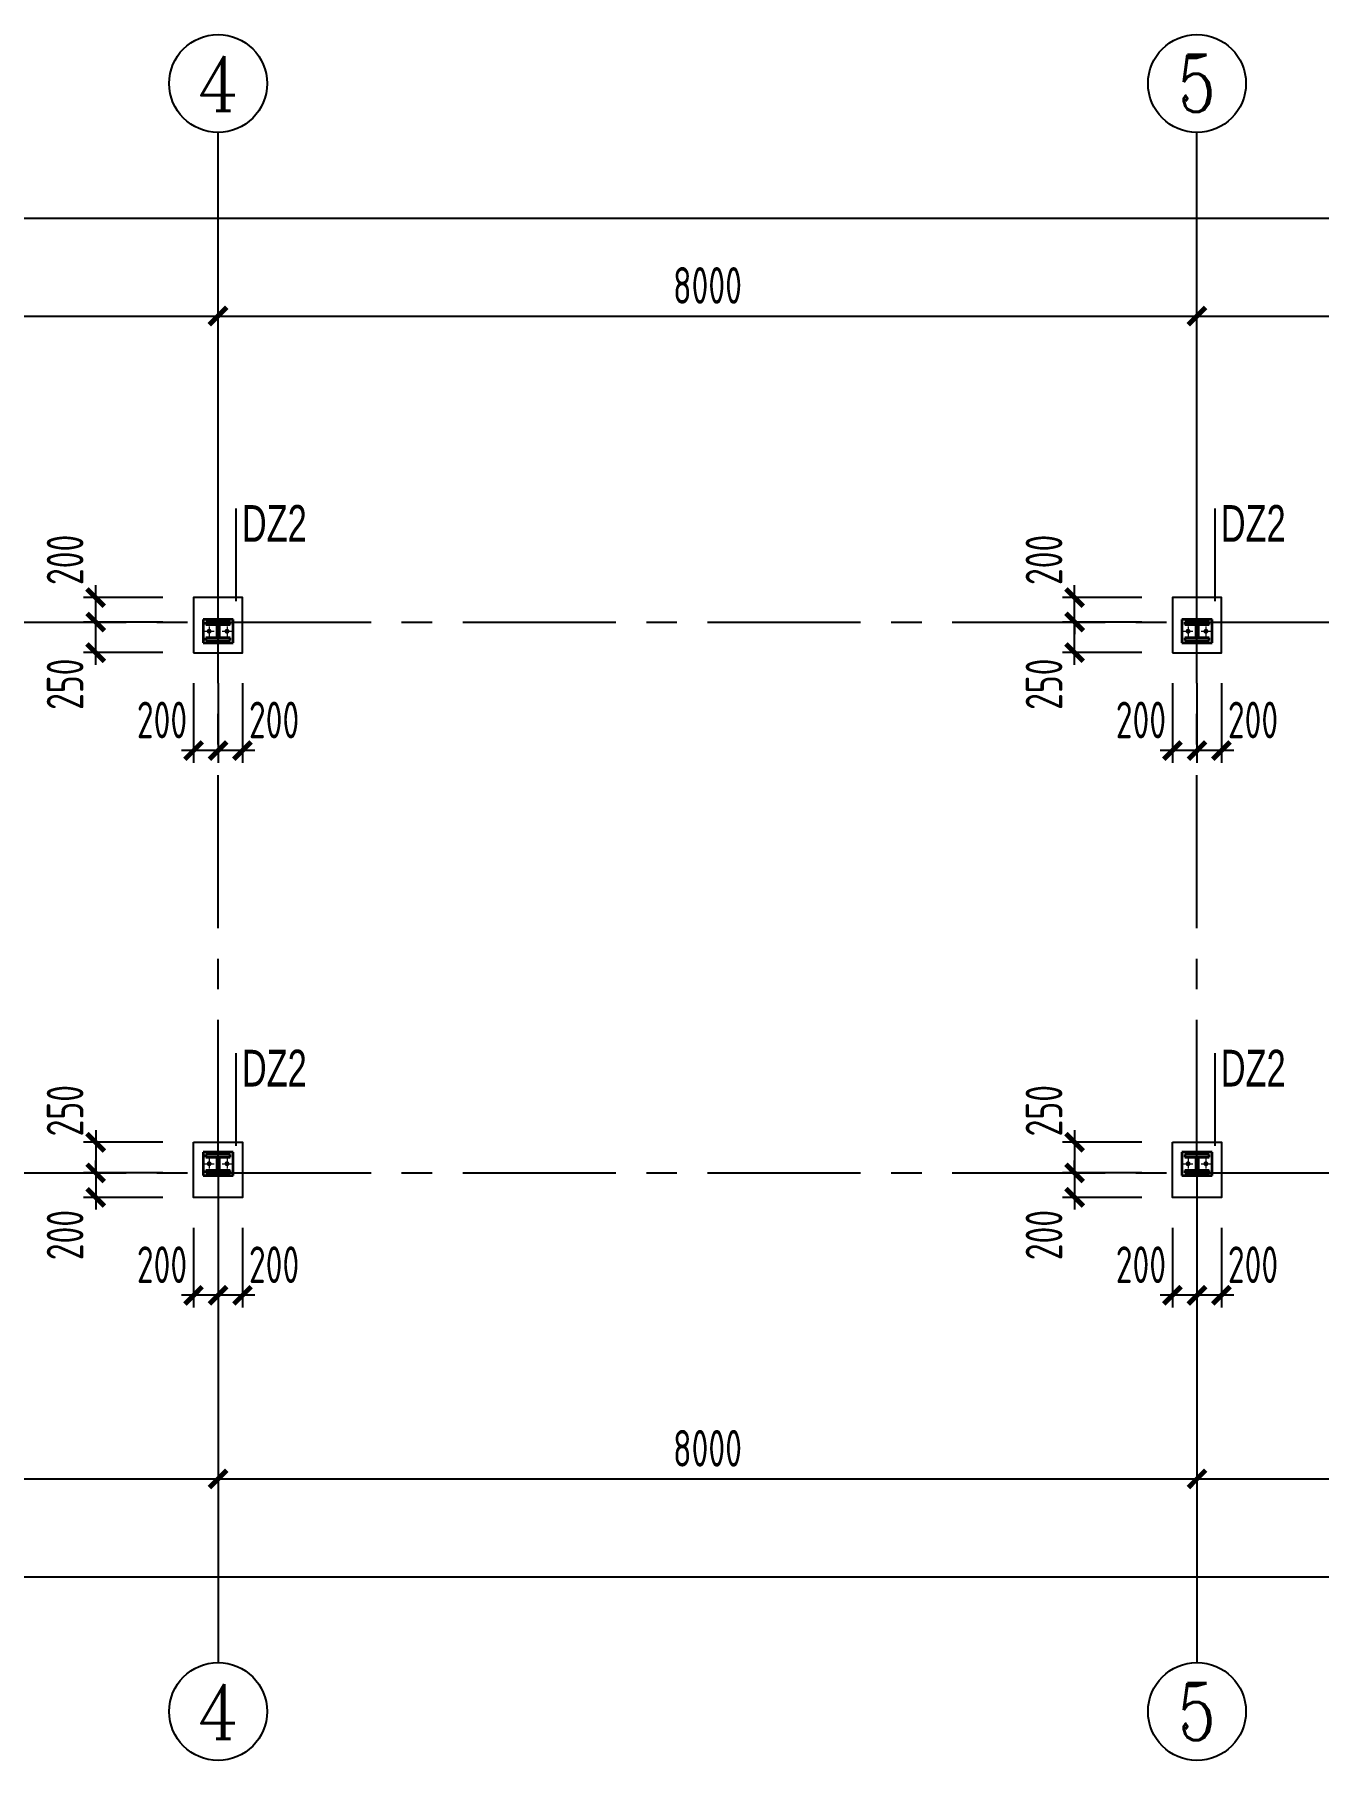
# Model space of a CAD drawing. Extents: x -544850 to 241437, y -10347 to 32059.
# Drawn here: x -297441 to -286948, y 7036 to 21136 of the extents above; entities that cross this region are included whole.
import ezdxf
from ezdxf.enums import TextEntityAlignment as Align

# ---------------------------------------------------------------- set-up
doc = ezdxf.new("R2010")
doc.units = 0
doc.header["$LTSCALE"] = 1000
doc.linetypes.add('CENTER', pattern=[2, 1.25, -0.25, 0.25, -0.25])
doc.layers.get('0').update_dxf_attribs({"linetype": 'CONTINUOUS'})
doc.layers.get('Defpoints').update_dxf_attribs({"linetype": 'CONTINUOUS'})
doc.layers.add('10', color=7, linetype='CONTINUOUS', lineweight=35)
doc.layers.add('20', color=2, linetype='CONTINUOUS', lineweight=35)
for name, color, linetype in [('AXIS', 253, 'CENTER'), ('AXIS_DIM', 3, 'CONTINUOUS'), ('COLU', 7, 'CONTINUOUS'), ('COLU_DIM', 3, 'CONTINUOUS'), ('PUB_TEXT', 7, 'CONTINUOUS')]:
    doc.layers.add(name, color=color, linetype=linetype)
doc.styles.add('_TCH_AXIS', font='COMPLEX', dxfattribs={"bigfont": 'GBCBIG'})
doc.styles.add('TSSD_Dimension', font='tssdeng.shx', dxfattribs={"width": 0.7, "bigfont": 'hztxt.shx'})
doc.styles.add('天和', font='天和字符.shx', dxfattribs={"width": 0.7, "bigfont": '天和汉字.shx'})
doc.dimstyles.new('TSSD_100_100', dxfattribs={"dimtxt": 300, "dimasz": 100, "dimexe": 100, "dimexo": 250, "dimgap": 100, "dimtad": 1, "dimdec": 0, "dimzin": 0, "dimdsep": 46, "dimtxsty": 'TSSD_Dimension', "dimblk": 'ARCHTICK', "dimblk1": 'ARCHTICK', "dimblk2": 'ARCHTICK', "dimcen": 0, "dimdle": 100, "dimclrt": 7, "dimadec": 0, "dimazin": 0, "dimtfac": 1, "dimtdec": 0, "dimtix": 1, "dimtmove": 2, "dimatfit": 3, "dimldrblk": 'ARCHTICK', "dimfxl": 0, "dimtolj": 1, "dimtzin": 0, "dimarcsym": 0})

# ---------------------------------------------------------------- blocks, each defined once
blk = doc.blocks.new('_ArchTick')
at = {"color": 0, "linetype": 'ByBlock', "const_width": 0.4}
blk.add_lwpolyline([(-0.71, -0.71), (0.71, 0.71)], dxfattribs=at)
blk = doc.blocks.new('*D268')
at = {"layer": 'AXIS_DIM', "color": 0, "lineweight": -2, "transparency": 16777216}
for p, q in [((-320041, 19636), (-279841, 19636)), ((-319941, 16586), (-319941, 19736)), ((-279941, 16586), (-279941, 19736))]:
    blk.add_line(p, q, dxfattribs=at)
at = {"layer": 'Defpoints', "color": 0, "transparency": 16777216}
for p in [(-279941, 19636), (-319941, 16336), (-279941, 16336)]:
    blk.add_point(p, dxfattribs=at)
at = {"layer": 'AXIS_DIM', "color": 0, "lineweight": -2, "transparency": 16777216, "xscale": 100, "yscale": 100, "zscale": 100, "rotation": 180}
blk.add_blockref('_ArchTick', (-319941, 19636), dxfattribs=at)
at = {"layer": 'AXIS_DIM', "color": 0, "lineweight": -2, "transparency": 16777216, "xscale": 100, "yscale": 100, "zscale": 100}
blk.add_blockref('_ArchTick', (-279941, 19636), dxfattribs=at)
at = {"layer": 'AXIS_DIM', "color": 7, "transparency": 16777216, "insert": (-299941, 19886), "char_height": 300, "attachment_point": 5, "style": 'TSSD_Dimension'}
blk.add_mtext('\\A1;40000', dxfattribs=at)
blk = doc.blocks.new('*D271')
at = {"layer": 'AXIS_DIM', "color": 0, "lineweight": -2, "transparency": 16777216}
for p, q in [((-303941, 16586), (-303941, 18936)), ((-295941, 16586), (-295941, 18936)), ((-304041, 18836), (-295841, 18836))]:
    blk.add_line(p, q, dxfattribs=at)
at = {"layer": 'Defpoints', "color": 0, "transparency": 16777216}
for p in [(-295941, 18836), (-303941, 16336), (-295941, 16336)]:
    blk.add_point(p, dxfattribs=at)
at = {"layer": 'AXIS_DIM', "color": 0, "lineweight": -2, "transparency": 16777216, "xscale": 100, "yscale": 100, "zscale": 100, "rotation": 180}
blk.add_blockref('_ArchTick', (-303941, 18836), dxfattribs=at)
at = {"layer": 'AXIS_DIM', "color": 0, "lineweight": -2, "transparency": 16777216, "xscale": 100, "yscale": 100, "zscale": 100}
blk.add_blockref('_ArchTick', (-295941, 18836), dxfattribs=at)
at = {"layer": 'AXIS_DIM', "color": 7, "transparency": 16777216, "insert": (-299941, 19086), "char_height": 300, "attachment_point": 5, "style": 'TSSD_Dimension'}
blk.add_mtext('\\A1;8000', dxfattribs=at)
blk = doc.blocks.new('*D272')
at = {"layer": 'AXIS_DIM', "color": 0, "lineweight": -2, "transparency": 16777216}
for p, q in [((-295941, 16586), (-295941, 18936)), ((-287941, 16586), (-287941, 18936)), ((-296041, 18836), (-287841, 18836))]:
    blk.add_line(p, q, dxfattribs=at)
at = {"layer": 'Defpoints', "color": 0, "transparency": 16777216}
for p in [(-287941, 18836), (-295941, 16336), (-287941, 16336)]:
    blk.add_point(p, dxfattribs=at)
at = {"layer": 'AXIS_DIM', "color": 0, "lineweight": -2, "transparency": 16777216, "xscale": 100, "yscale": 100, "zscale": 100, "rotation": 180}
blk.add_blockref('_ArchTick', (-295941, 18836), dxfattribs=at)
at = {"layer": 'AXIS_DIM', "color": 0, "lineweight": -2, "transparency": 16777216, "xscale": 100, "yscale": 100, "zscale": 100}
blk.add_blockref('_ArchTick', (-287941, 18836), dxfattribs=at)
at = {"layer": 'AXIS_DIM', "color": 7, "transparency": 16777216, "insert": (-291941, 19086), "char_height": 300, "attachment_point": 5, "style": 'TSSD_Dimension'}
blk.add_mtext('\\A1;8000', dxfattribs=at)
blk = doc.blocks.new('*D273')
at = {"layer": 'AXIS_DIM', "color": 0, "lineweight": -2, "transparency": 16777216}
for p, q in [((-287941, 16586), (-287941, 18936)), ((-279941, 16586), (-279941, 18936)), ((-288041, 18836), (-279841, 18836))]:
    blk.add_line(p, q, dxfattribs=at)
at = {"layer": 'Defpoints', "color": 0, "transparency": 16777216}
for p in [(-279941, 18836), (-287941, 16336), (-279941, 16336)]:
    blk.add_point(p, dxfattribs=at)
at = {"layer": 'AXIS_DIM', "color": 0, "lineweight": -2, "transparency": 16777216, "xscale": 100, "yscale": 100, "zscale": 100, "rotation": 180}
blk.add_blockref('_ArchTick', (-287941, 18836), dxfattribs=at)
at = {"layer": 'AXIS_DIM', "color": 0, "lineweight": -2, "transparency": 16777216, "xscale": 100, "yscale": 100, "zscale": 100}
blk.add_blockref('_ArchTick', (-279941, 18836), dxfattribs=at)
at = {"layer": 'AXIS_DIM', "color": 7, "transparency": 16777216, "insert": (-283941, 19086), "char_height": 300, "attachment_point": 5, "style": 'TSSD_Dimension'}
blk.add_mtext('\\A1;8000', dxfattribs=at)
blk = doc.blocks.new('*D276')
at = {"layer": 'AXIS_DIM', "color": 0, "lineweight": -2, "transparency": 16777216}
for p, q in [((-303941, 11586), (-303941, 9236)), ((-295941, 11586), (-295941, 9236)), ((-304041, 9336), (-295841, 9336))]:
    blk.add_line(p, q, dxfattribs=at)
at = {"layer": 'Defpoints', "color": 0, "transparency": 16777216}
for p in [(-303941, 11836), (-295941, 11836), (-295941, 9336)]:
    blk.add_point(p, dxfattribs=at)
at = {"layer": 'AXIS_DIM', "color": 0, "lineweight": -2, "transparency": 16777216, "xscale": 100, "yscale": 100, "zscale": 100, "rotation": 180}
blk.add_blockref('_ArchTick', (-303941, 9336), dxfattribs=at)
at = {"layer": 'AXIS_DIM', "color": 0, "lineweight": -2, "transparency": 16777216, "xscale": 100, "yscale": 100, "zscale": 100}
blk.add_blockref('_ArchTick', (-295941, 9336), dxfattribs=at)
at = {"layer": 'AXIS_DIM', "color": 7, "transparency": 16777216, "insert": (-299941, 9586), "char_height": 300, "attachment_point": 5, "style": 'TSSD_Dimension'}
blk.add_mtext('\\A1;8000', dxfattribs=at)
blk = doc.blocks.new('*D277')
at = {"layer": 'AXIS_DIM', "color": 0, "lineweight": -2, "transparency": 16777216}
for p, q in [((-295941, 11586), (-295941, 9236)), ((-287941, 11586), (-287941, 9236)), ((-296041, 9336), (-287841, 9336))]:
    blk.add_line(p, q, dxfattribs=at)
at = {"layer": 'Defpoints', "color": 0, "transparency": 16777216}
for p in [(-295941, 11836), (-287941, 11836), (-287941, 9336)]:
    blk.add_point(p, dxfattribs=at)
at = {"layer": 'AXIS_DIM', "color": 0, "lineweight": -2, "transparency": 16777216, "xscale": 100, "yscale": 100, "zscale": 100, "rotation": 180}
blk.add_blockref('_ArchTick', (-295941, 9336), dxfattribs=at)
at = {"layer": 'AXIS_DIM', "color": 0, "lineweight": -2, "transparency": 16777216, "xscale": 100, "yscale": 100, "zscale": 100}
blk.add_blockref('_ArchTick', (-287941, 9336), dxfattribs=at)
at = {"layer": 'AXIS_DIM', "color": 7, "transparency": 16777216, "insert": (-291941, 9586), "char_height": 300, "attachment_point": 5, "style": 'TSSD_Dimension'}
blk.add_mtext('\\A1;8000', dxfattribs=at)
blk = doc.blocks.new('*D278')
at = {"layer": 'AXIS_DIM', "color": 0, "lineweight": -2, "transparency": 16777216}
for p, q in [((-287941, 11586), (-287941, 9236)), ((-279941, 11586), (-279941, 9236)), ((-288041, 9336), (-279841, 9336))]:
    blk.add_line(p, q, dxfattribs=at)
at = {"layer": 'Defpoints', "color": 0, "transparency": 16777216}
for p in [(-287941, 11836), (-279941, 11836), (-279941, 9336)]:
    blk.add_point(p, dxfattribs=at)
at = {"layer": 'AXIS_DIM', "color": 0, "lineweight": -2, "transparency": 16777216, "xscale": 100, "yscale": 100, "zscale": 100, "rotation": 180}
blk.add_blockref('_ArchTick', (-287941, 9336), dxfattribs=at)
at = {"layer": 'AXIS_DIM', "color": 0, "lineweight": -2, "transparency": 16777216, "xscale": 100, "yscale": 100, "zscale": 100}
blk.add_blockref('_ArchTick', (-279941, 9336), dxfattribs=at)
at = {"layer": 'AXIS_DIM', "color": 7, "transparency": 16777216, "insert": (-283941, 9586), "char_height": 300, "attachment_point": 5, "style": 'TSSD_Dimension'}
blk.add_mtext('\\A1;8000', dxfattribs=at)
blk = doc.blocks.new('*D279')
at = {"layer": 'AXIS_DIM', "color": 0, "lineweight": -2, "transparency": 16777216}
for p, q in [((-319941, 11586), (-319941, 8436)), ((-279941, 11586), (-279941, 8436)), ((-320041, 8536), (-279841, 8536))]:
    blk.add_line(p, q, dxfattribs=at)
at = {"layer": 'Defpoints', "color": 0, "transparency": 16777216}
for p in [(-319941, 11836), (-279941, 11836), (-279941, 8536)]:
    blk.add_point(p, dxfattribs=at)
at = {"layer": 'AXIS_DIM', "color": 0, "lineweight": -2, "transparency": 16777216, "xscale": 100, "yscale": 100, "zscale": 100, "rotation": 180}
blk.add_blockref('_ArchTick', (-319941, 8536), dxfattribs=at)
at = {"layer": 'AXIS_DIM', "color": 0, "lineweight": -2, "transparency": 16777216, "xscale": 100, "yscale": 100, "zscale": 100}
blk.add_blockref('_ArchTick', (-279941, 8536), dxfattribs=at)
at = {"layer": 'AXIS_DIM', "color": 7, "transparency": 16777216, "insert": (-299941, 8786), "char_height": 300, "attachment_point": 5, "style": 'TSSD_Dimension'}
blk.add_mtext('\\A1;40000', dxfattribs=at)
blk = doc.blocks.new('*D242')
at = {"layer": 'COLU_DIM', "color": 0, "lineweight": -2, "transparency": 16777216}
for p, q in [((-295941, 15836), (-295941, 15186)), ((-295741, 15836), (-295741, 15186)), ((-295641, 15286), (-296041, 15286))]:
    blk.add_line(p, q, dxfattribs=at)
at = {"layer": 'Defpoints', "color": 0, "transparency": 16777216}
for p in [(-295941, 16086), (-295741, 16086), (-295941, 15286)]:
    blk.add_point(p, dxfattribs=at)
at = {"layer": 'COLU_DIM', "color": 0, "lineweight": -2, "transparency": 16777216, "xscale": 100, "yscale": 100, "zscale": 100, "rotation": 180}
blk.add_blockref('_ArchTick', (-295941, 15286), dxfattribs=at)
at = {"layer": 'COLU_DIM', "color": 0, "lineweight": -2, "transparency": 16777216, "xscale": 100, "yscale": 100, "zscale": 100}
blk.add_blockref('_ArchTick', (-295741, 15286), dxfattribs=at)
at = {"layer": 'COLU_DIM', "color": 7, "transparency": 16777216, "insert": (-295483, 15536), "char_height": 300, "attachment_point": 5, "style": 'TSSD_Dimension'}
blk.add_mtext('\\A1;200', dxfattribs=at)
blk = doc.blocks.new('*D243')
at = {"layer": 'COLU_DIM', "color": 0, "lineweight": -2, "transparency": 16777216}
for p, q in [((-296141, 15836), (-296141, 15186)), ((-295941, 15836), (-295941, 15186)), ((-295841, 15286), (-296241, 15286))]:
    blk.add_line(p, q, dxfattribs=at)
at = {"layer": 'Defpoints', "color": 0, "transparency": 16777216}
for p in [(-296141, 16086), (-295941, 16086), (-296141, 15286)]:
    blk.add_point(p, dxfattribs=at)
at = {"layer": 'COLU_DIM', "color": 0, "lineweight": -2, "transparency": 16777216, "xscale": 100, "yscale": 100, "zscale": 100, "rotation": 180}
blk.add_blockref('_ArchTick', (-296141, 15286), dxfattribs=at)
at = {"layer": 'COLU_DIM', "color": 0, "lineweight": -2, "transparency": 16777216, "xscale": 100, "yscale": 100, "zscale": 100}
blk.add_blockref('_ArchTick', (-295941, 15286), dxfattribs=at)
at = {"layer": 'COLU_DIM', "color": 7, "transparency": 16777216, "insert": (-296399, 15536), "char_height": 300, "attachment_point": 5, "style": 'TSSD_Dimension'}
blk.add_mtext('\\A1;200', dxfattribs=at)
blk = doc.blocks.new('*D244')
at = {"layer": 'COLU_DIM', "color": 0, "lineweight": -2, "transparency": 16777216}
for p, q in [((-296941, 15986), (-296941, 16436)), ((-296391, 16336), (-297041, 16336)), ((-296391, 16086), (-297041, 16086))]:
    blk.add_line(p, q, dxfattribs=at)
at = {"layer": 'Defpoints', "color": 0, "transparency": 16777216}
for p in [(-296941, 16336), (-296141, 16336), (-296141, 16086)]:
    blk.add_point(p, dxfattribs=at)
at = {"layer": 'COLU_DIM', "color": 0, "lineweight": -2, "transparency": 16777216, "xscale": 100, "yscale": 100, "zscale": 100}
for p, rotation in [((-296941, 16336), 90), ((-296941, 16086), 270)]:
    blk.add_blockref('_ArchTick', p, dxfattribs=dict(at, rotation=rotation))
at = {"layer": 'COLU_DIM', "color": 7, "transparency": 16777216, "insert": (-297191, 15828), "char_height": 300, "attachment_point": 5, "rotation": 90, "style": 'TSSD_Dimension'}
blk.add_mtext('\\A1;250', dxfattribs=at)
blk = doc.blocks.new('*D245')
at = {"layer": 'COLU_DIM', "color": 0, "lineweight": -2, "transparency": 16777216}
for p, q in [((-296391, 16536), (-297041, 16536)), ((-296941, 16236), (-296941, 16636)), ((-296391, 16336), (-297041, 16336))]:
    blk.add_line(p, q, dxfattribs=at)
at = {"layer": 'Defpoints', "color": 0, "transparency": 16777216}
for p in [(-296941, 16536), (-296141, 16536), (-296141, 16336)]:
    blk.add_point(p, dxfattribs=at)
at = {"layer": 'COLU_DIM', "color": 0, "lineweight": -2, "transparency": 16777216, "xscale": 100, "yscale": 100, "zscale": 100}
for p, rotation in [((-296941, 16536), 90), ((-296941, 16336), 270)]:
    blk.add_blockref('_ArchTick', p, dxfattribs=dict(at, rotation=rotation))
at = {"layer": 'COLU_DIM', "color": 7, "transparency": 16777216, "insert": (-297191, 16844), "char_height": 300, "attachment_point": 5, "rotation": 90, "style": 'TSSD_Dimension'}
blk.add_mtext('\\A1;200', dxfattribs=at)
blk = doc.blocks.new('*D246')
at = {"layer": 'COLU_DIM', "color": 0, "lineweight": -2, "transparency": 16777216}
for p, q in [((-295941, 11386), (-295941, 10736)), ((-295741, 11386), (-295741, 10736)), ((-295641, 10836), (-296041, 10836))]:
    blk.add_line(p, q, dxfattribs=at)
at = {"layer": 'Defpoints', "color": 0, "transparency": 16777216}
for p in [(-295941, 11636), (-295741, 11636), (-295941, 10836)]:
    blk.add_point(p, dxfattribs=at)
at = {"layer": 'COLU_DIM', "color": 0, "lineweight": -2, "transparency": 16777216, "xscale": 100, "yscale": 100, "zscale": 100, "rotation": 180}
blk.add_blockref('_ArchTick', (-295941, 10836), dxfattribs=at)
at = {"layer": 'COLU_DIM', "color": 0, "lineweight": -2, "transparency": 16777216, "xscale": 100, "yscale": 100, "zscale": 100}
blk.add_blockref('_ArchTick', (-295741, 10836), dxfattribs=at)
at = {"layer": 'COLU_DIM', "color": 7, "transparency": 16777216, "insert": (-295483, 11086), "char_height": 300, "attachment_point": 5, "style": 'TSSD_Dimension'}
blk.add_mtext('\\A1;200', dxfattribs=at)
blk = doc.blocks.new('*D247')
at = {"layer": 'COLU_DIM', "color": 0, "lineweight": -2, "transparency": 16777216}
for p, q in [((-296141, 11386), (-296141, 10736)), ((-295941, 11386), (-295941, 10736)), ((-295841, 10836), (-296241, 10836))]:
    blk.add_line(p, q, dxfattribs=at)
at = {"layer": 'Defpoints', "color": 0, "transparency": 16777216}
for p in [(-296141, 11636), (-295941, 11636), (-296141, 10836)]:
    blk.add_point(p, dxfattribs=at)
at = {"layer": 'COLU_DIM', "color": 0, "lineweight": -2, "transparency": 16777216, "xscale": 100, "yscale": 100, "zscale": 100, "rotation": 180}
blk.add_blockref('_ArchTick', (-296141, 10836), dxfattribs=at)
at = {"layer": 'COLU_DIM', "color": 0, "lineweight": -2, "transparency": 16777216, "xscale": 100, "yscale": 100, "zscale": 100}
blk.add_blockref('_ArchTick', (-295941, 10836), dxfattribs=at)
at = {"layer": 'COLU_DIM', "color": 7, "transparency": 16777216, "insert": (-296399, 11086), "char_height": 300, "attachment_point": 5, "style": 'TSSD_Dimension'}
blk.add_mtext('\\A1;200', dxfattribs=at)
blk = doc.blocks.new('*D248')
at = {"layer": 'COLU_DIM', "color": 0, "lineweight": -2, "transparency": 16777216}
for p, q in [((-296941, 12186), (-296941, 11736)), ((-296391, 12086), (-297041, 12086)), ((-296391, 11836), (-297041, 11836))]:
    blk.add_line(p, q, dxfattribs=at)
at = {"layer": 'Defpoints', "color": 0, "transparency": 16777216}
for p in [(-296141, 12086), (-296941, 11836), (-296141, 11836)]:
    blk.add_point(p, dxfattribs=at)
at = {"layer": 'COLU_DIM', "color": 0, "lineweight": -2, "transparency": 16777216, "xscale": 100, "yscale": 100, "zscale": 100}
for p, rotation in [((-296941, 12086), 90), ((-296941, 11836), 270)]:
    blk.add_blockref('_ArchTick', p, dxfattribs=dict(at, rotation=rotation))
at = {"layer": 'COLU_DIM', "color": 7, "transparency": 16777216, "insert": (-297191, 12344), "char_height": 300, "attachment_point": 5, "rotation": 90, "style": 'TSSD_Dimension'}
blk.add_mtext('\\A1;250', dxfattribs=at)
blk = doc.blocks.new('*D249')
at = {"layer": 'COLU_DIM', "color": 0, "lineweight": -2, "transparency": 16777216}
for p, q in [((-296941, 11836), (-296941, 11936)), ((-296391, 11836), (-297041, 11836)), ((-296941, 11836), (-296941, 11636)), ((-296391, 11636), (-297041, 11636)), ((-296941, 11636), (-296941, 11536))]:
    blk.add_line(p, q, dxfattribs=at)
at = {"layer": 'Defpoints', "color": 0, "transparency": 16777216}
for p in [(-296141, 11836), (-296941, 11636), (-296141, 11636)]:
    blk.add_point(p, dxfattribs=at)
at = {"layer": 'COLU_DIM', "color": 0, "lineweight": -2, "transparency": 16777216, "xscale": 100, "yscale": 100, "zscale": 100}
for p, rotation in [((-296941, 11836), 270), ((-296941, 11636), 90)]:
    blk.add_blockref('_ArchTick', p, dxfattribs=dict(at, rotation=rotation))
at = {"layer": 'COLU_DIM', "color": 7, "transparency": 16777216, "insert": (-297191, 11328), "char_height": 300, "attachment_point": 5, "rotation": 90, "style": 'TSSD_Dimension'}
blk.add_mtext('\\A1;200', dxfattribs=at)
blk = doc.blocks.new('*D250')
at = {"layer": 'COLU_DIM', "color": 0, "lineweight": -2, "transparency": 16777216}
for p, q in [((-287941, 15836), (-287941, 15186)), ((-287741, 15836), (-287741, 15186)), ((-287641, 15286), (-288041, 15286))]:
    blk.add_line(p, q, dxfattribs=at)
at = {"layer": 'Defpoints', "color": 0, "transparency": 16777216}
for p in [(-287941, 16086), (-287741, 16086), (-287941, 15286)]:
    blk.add_point(p, dxfattribs=at)
at = {"layer": 'COLU_DIM', "color": 0, "lineweight": -2, "transparency": 16777216, "xscale": 100, "yscale": 100, "zscale": 100, "rotation": 180}
blk.add_blockref('_ArchTick', (-287941, 15286), dxfattribs=at)
at = {"layer": 'COLU_DIM', "color": 0, "lineweight": -2, "transparency": 16777216, "xscale": 100, "yscale": 100, "zscale": 100}
blk.add_blockref('_ArchTick', (-287741, 15286), dxfattribs=at)
at = {"layer": 'COLU_DIM', "color": 7, "transparency": 16777216, "insert": (-287483, 15536), "char_height": 300, "attachment_point": 5, "style": 'TSSD_Dimension'}
blk.add_mtext('\\A1;200', dxfattribs=at)
blk = doc.blocks.new('*D251')
at = {"layer": 'COLU_DIM', "color": 0, "lineweight": -2, "transparency": 16777216}
for p, q in [((-288141, 15836), (-288141, 15186)), ((-287941, 15836), (-287941, 15186)), ((-287841, 15286), (-288241, 15286))]:
    blk.add_line(p, q, dxfattribs=at)
at = {"layer": 'Defpoints', "color": 0, "transparency": 16777216}
for p in [(-288141, 16086), (-287941, 16086), (-288141, 15286)]:
    blk.add_point(p, dxfattribs=at)
at = {"layer": 'COLU_DIM', "color": 0, "lineweight": -2, "transparency": 16777216, "xscale": 100, "yscale": 100, "zscale": 100, "rotation": 180}
blk.add_blockref('_ArchTick', (-288141, 15286), dxfattribs=at)
at = {"layer": 'COLU_DIM', "color": 0, "lineweight": -2, "transparency": 16777216, "xscale": 100, "yscale": 100, "zscale": 100}
blk.add_blockref('_ArchTick', (-287941, 15286), dxfattribs=at)
at = {"layer": 'COLU_DIM', "color": 7, "transparency": 16777216, "insert": (-288399, 15536), "char_height": 300, "attachment_point": 5, "style": 'TSSD_Dimension'}
blk.add_mtext('\\A1;200', dxfattribs=at)
blk = doc.blocks.new('*D252')
at = {"layer": 'COLU_DIM', "color": 0, "lineweight": -2, "transparency": 16777216}
for p, q in [((-288941, 15986), (-288941, 16436)), ((-288391, 16336), (-289041, 16336)), ((-288391, 16086), (-289041, 16086))]:
    blk.add_line(p, q, dxfattribs=at)
at = {"layer": 'Defpoints', "color": 0, "transparency": 16777216}
for p in [(-288941, 16336), (-288141, 16336), (-288141, 16086)]:
    blk.add_point(p, dxfattribs=at)
at = {"layer": 'COLU_DIM', "color": 0, "lineweight": -2, "transparency": 16777216, "xscale": 100, "yscale": 100, "zscale": 100}
for p, rotation in [((-288941, 16336), 90), ((-288941, 16086), 270)]:
    blk.add_blockref('_ArchTick', p, dxfattribs=dict(at, rotation=rotation))
at = {"layer": 'COLU_DIM', "color": 7, "transparency": 16777216, "insert": (-289191, 15828), "char_height": 300, "attachment_point": 5, "rotation": 90, "style": 'TSSD_Dimension'}
blk.add_mtext('\\A1;250', dxfattribs=at)
blk = doc.blocks.new('*D253')
at = {"layer": 'COLU_DIM', "color": 0, "lineweight": -2, "transparency": 16777216}
for p, q in [((-288391, 16536), (-289041, 16536)), ((-288941, 16536), (-288941, 16636)), ((-288941, 16336), (-288941, 16536)), ((-288391, 16336), (-289041, 16336)), ((-288941, 16336), (-288941, 16236))]:
    blk.add_line(p, q, dxfattribs=at)
at = {"layer": 'Defpoints', "color": 0, "transparency": 16777216}
for p in [(-288941, 16536), (-288141, 16536), (-288141, 16336)]:
    blk.add_point(p, dxfattribs=at)
at = {"layer": 'COLU_DIM', "color": 0, "lineweight": -2, "transparency": 16777216, "xscale": 100, "yscale": 100, "zscale": 100}
for p, rotation in [((-288941, 16536), 270), ((-288941, 16336), 90)]:
    blk.add_blockref('_ArchTick', p, dxfattribs=dict(at, rotation=rotation))
at = {"layer": 'COLU_DIM', "color": 7, "transparency": 16777216, "insert": (-289191, 16844), "char_height": 300, "attachment_point": 5, "rotation": 90, "style": 'TSSD_Dimension'}
blk.add_mtext('\\A1;200', dxfattribs=at)
blk = doc.blocks.new('*D254')
at = {"layer": 'COLU_DIM', "color": 0, "lineweight": -2, "transparency": 16777216}
for p, q in [((-287941, 11386), (-287941, 10736)), ((-287741, 11386), (-287741, 10736)), ((-287641, 10836), (-288041, 10836))]:
    blk.add_line(p, q, dxfattribs=at)
at = {"layer": 'Defpoints', "color": 0, "transparency": 16777216}
for p in [(-287941, 11636), (-287741, 11636), (-287941, 10836)]:
    blk.add_point(p, dxfattribs=at)
at = {"layer": 'COLU_DIM', "color": 0, "lineweight": -2, "transparency": 16777216, "xscale": 100, "yscale": 100, "zscale": 100, "rotation": 180}
blk.add_blockref('_ArchTick', (-287941, 10836), dxfattribs=at)
at = {"layer": 'COLU_DIM', "color": 0, "lineweight": -2, "transparency": 16777216, "xscale": 100, "yscale": 100, "zscale": 100}
blk.add_blockref('_ArchTick', (-287741, 10836), dxfattribs=at)
at = {"layer": 'COLU_DIM', "color": 7, "transparency": 16777216, "insert": (-287483, 11086), "char_height": 300, "attachment_point": 5, "style": 'TSSD_Dimension'}
blk.add_mtext('\\A1;200', dxfattribs=at)
blk = doc.blocks.new('*D255')
at = {"layer": 'COLU_DIM', "color": 0, "lineweight": -2, "transparency": 16777216}
for p, q in [((-288141, 11386), (-288141, 10736)), ((-287941, 11386), (-287941, 10736)), ((-287841, 10836), (-288241, 10836))]:
    blk.add_line(p, q, dxfattribs=at)
at = {"layer": 'Defpoints', "color": 0, "transparency": 16777216}
for p in [(-288141, 11636), (-287941, 11636), (-288141, 10836)]:
    blk.add_point(p, dxfattribs=at)
at = {"layer": 'COLU_DIM', "color": 0, "lineweight": -2, "transparency": 16777216, "xscale": 100, "yscale": 100, "zscale": 100, "rotation": 180}
blk.add_blockref('_ArchTick', (-288141, 10836), dxfattribs=at)
at = {"layer": 'COLU_DIM', "color": 0, "lineweight": -2, "transparency": 16777216, "xscale": 100, "yscale": 100, "zscale": 100}
blk.add_blockref('_ArchTick', (-287941, 10836), dxfattribs=at)
at = {"layer": 'COLU_DIM', "color": 7, "transparency": 16777216, "insert": (-288399, 11086), "char_height": 300, "attachment_point": 5, "style": 'TSSD_Dimension'}
blk.add_mtext('\\A1;200', dxfattribs=at)
blk = doc.blocks.new('*D256')
at = {"layer": 'COLU_DIM', "color": 0, "lineweight": -2, "transparency": 16777216}
for p, q in [((-288941, 12186), (-288941, 11736)), ((-288391, 12086), (-289041, 12086)), ((-288391, 11836), (-289041, 11836))]:
    blk.add_line(p, q, dxfattribs=at)
at = {"layer": 'Defpoints', "color": 0, "transparency": 16777216}
for p in [(-288141, 12086), (-288941, 11836), (-288141, 11836)]:
    blk.add_point(p, dxfattribs=at)
at = {"layer": 'COLU_DIM', "color": 0, "lineweight": -2, "transparency": 16777216, "xscale": 100, "yscale": 100, "zscale": 100}
for p, rotation in [((-288941, 12086), 90), ((-288941, 11836), 270)]:
    blk.add_blockref('_ArchTick', p, dxfattribs=dict(at, rotation=rotation))
at = {"layer": 'COLU_DIM', "color": 7, "transparency": 16777216, "insert": (-289191, 12344), "char_height": 300, "attachment_point": 5, "rotation": 90, "style": 'TSSD_Dimension'}
blk.add_mtext('\\A1;250', dxfattribs=at)
blk = doc.blocks.new('*D257')
at = {"layer": 'COLU_DIM', "color": 0, "lineweight": -2, "transparency": 16777216}
for p, q in [((-288941, 11836), (-288941, 11936)), ((-288391, 11836), (-289041, 11836)), ((-288941, 11836), (-288941, 11636)), ((-288391, 11636), (-289041, 11636)), ((-288941, 11636), (-288941, 11536))]:
    blk.add_line(p, q, dxfattribs=at)
at = {"layer": 'Defpoints', "color": 0, "transparency": 16777216}
for p in [(-288141, 11836), (-288941, 11636), (-288141, 11636)]:
    blk.add_point(p, dxfattribs=at)
at = {"layer": 'COLU_DIM', "color": 0, "lineweight": -2, "transparency": 16777216, "xscale": 100, "yscale": 100, "zscale": 100}
for p, rotation in [((-288941, 11836), 270), ((-288941, 11636), 90)]:
    blk.add_blockref('_ArchTick', p, dxfattribs=dict(at, rotation=rotation))
at = {"layer": 'COLU_DIM', "color": 7, "transparency": 16777216, "insert": (-289191, 11328), "char_height": 300, "attachment_point": 5, "rotation": 90, "style": 'TSSD_Dimension'}
blk.add_mtext('\\A1;200', dxfattribs=at)

msp = doc.modelspace()

# ---------------------------------------------------------------- linework, layer by layer
at = {"layer": '10', "lineweight": 18, "ltscale": 100}
for p, q in [((-296053.7, 16260.8), (-295973.7, 16260.8)), ((-296013.7, 16300.8), (-296013.7, 16220.8)), ((-295907.7, 16260.8), (-295827.7, 16260.8)), ((-295867.7, 16300.8), (-295867.7, 16220.8)), ((-288053.7, 16260.8), (-287973.7, 16260.8)), ((-288013.7, 16300.8), (-288013.7, 16220.8)), ((-287907.7, 16260.8), (-287827.7, 16260.8)), ((-287867.7, 16300.8), (-287867.7, 16220.8)), ((-296053.7, 11910.8), (-295973.7, 11910.8)), ((-296013.7, 11950.8), (-296013.7, 11870.8)), ((-295907.7, 11910.8), (-295827.7, 11910.8)), ((-295867.7, 11950.8), (-295867.7, 11870.8)), ((-288053.7, 11910.8), (-287973.7, 11910.8)), ((-288013.7, 11950.8), (-288013.7, 11870.8)), ((-287907.7, 11910.8), (-287827.7, 11910.8)), ((-287867.7, 11950.8), (-287867.7, 11870.8))]:
    msp.add_line(p, q, dxfattribs=at)
at = {"layer": '10', "color": 3, "ltscale": 100}
for p, q in [((-296040.7, 16335.8), (-296040.7, 16315.8)), ((-295840.7, 16335.8), (-296040.7, 16335.8)), ((-296040.7, 16315.8), (-295840.7, 16315.8)), ((-295950.7, 16315.8), (-295950.7, 16205.8)), ((-295930.7, 16315.8), (-295930.7, 16205.8)), ((-295840.7, 16315.8), (-295840.7, 16335.8)), ((-288040.7, 16335.8), (-288040.7, 16315.8)), ((-287840.7, 16335.8), (-288040.7, 16335.8)), ((-288040.7, 16315.8), (-287840.7, 16315.8)), ((-287950.7, 16315.8), (-287950.7, 16205.8)), ((-287930.7, 16315.8), (-287930.7, 16205.8)), ((-287840.7, 16315.8), (-287840.7, 16335.8)), ((-296040.7, 16205.8), (-296040.7, 16185.8)), ((-295840.7, 16205.8), (-296040.7, 16205.8)), ((-296040.7, 16185.8), (-295840.7, 16185.8)), ((-295840.7, 16185.8), (-295840.7, 16205.8)), ((-288040.7, 16205.8), (-288040.7, 16185.8)), ((-287840.7, 16205.8), (-288040.7, 16205.8)), ((-288040.7, 16185.8), (-287840.7, 16185.8)), ((-287840.7, 16185.8), (-287840.7, 16205.8)), ((-296040.7, 11985.8), (-296040.7, 11965.8)), ((-295840.7, 11985.8), (-296040.7, 11985.8)), ((-295840.7, 11965.8), (-295840.7, 11985.8)), ((-288040.7, 11985.8), (-288040.7, 11965.8)), ((-287840.7, 11985.8), (-288040.7, 11985.8)), ((-287840.7, 11965.8), (-287840.7, 11985.8)), ((-296040.7, 11965.8), (-295840.7, 11965.8)), ((-296040.7, 11855.8), (-296040.7, 11835.8)), ((-295840.7, 11855.8), (-296040.7, 11855.8)), ((-295950.7, 11965.8), (-295950.7, 11855.8)), ((-295930.7, 11965.8), (-295930.7, 11855.8)), ((-295840.7, 11835.8), (-295840.7, 11855.8)), ((-288040.7, 11965.8), (-287840.7, 11965.8)), ((-288040.7, 11855.8), (-288040.7, 11835.8)), ((-287840.7, 11855.8), (-288040.7, 11855.8)), ((-287950.7, 11965.8), (-287950.7, 11855.8)), ((-287930.7, 11965.8), (-287930.7, 11855.8)), ((-287840.7, 11835.8), (-287840.7, 11855.8)), ((-296040.7, 11835.8), (-295840.7, 11835.8)), ((-288040.7, 11835.8), (-287840.7, 11835.8))]:
    msp.add_line(p, q, dxfattribs=at)
at = {"layer": '10', "color": 1, "ltscale": 100}
for points in [[(-296013.7, 16250.8, 20, 20, 1), (-296013.7, 16270.8, 20, 20, 1)], [(-295867.7, 16250.8, 20, 20, 1), (-295867.7, 16270.8, 20, 20, 1)], [(-288013.7, 16250.8, 20, 20, 1), (-288013.7, 16270.8, 20, 20, 1)], [(-287867.7, 16250.8, 20, 20, 1), (-287867.7, 16270.8, 20, 20, 1)], [(-296013.7, 11900.8, 20, 20, 1), (-296013.7, 11920.8, 20, 20, 1)], [(-295867.7, 11900.8, 20, 20, 1), (-295867.7, 11920.8, 20, 20, 1)], [(-288013.7, 11900.8, 20, 20, 1), (-288013.7, 11920.8, 20, 20, 1)], [(-287867.7, 11900.8, 20, 20, 1), (-287867.7, 11920.8, 20, 20, 1)]]:
    msp.add_lwpolyline(points, format="xyseb", close=True, dxfattribs=at)
at = {"layer": '20', "ltscale": 100}
for p, q in [((-296063.7, 16355.8), (-296063.7, 16165.8)), ((-295817.7, 16355.8), (-296063.7, 16355.8)), ((-295817.7, 16165.8), (-295817.7, 16355.8)), ((-288063.7, 16355.8), (-288063.7, 16165.8)), ((-287817.7, 16355.8), (-288063.7, 16355.8)), ((-287817.7, 16165.8), (-287817.7, 16355.8)), ((-296063.7, 16165.8), (-295817.7, 16165.8)), ((-288063.7, 16165.8), (-287817.7, 16165.8)), ((-296063.7, 12005.8), (-296063.7, 11815.8)), ((-295817.7, 12005.8), (-296063.7, 12005.8)), ((-295817.7, 11815.8), (-295817.7, 12005.8)), ((-288063.7, 12005.8), (-288063.7, 11815.8)), ((-287817.7, 12005.8), (-288063.7, 12005.8)), ((-287817.7, 11815.8), (-287817.7, 12005.8)), ((-296063.7, 11815.8), (-295817.7, 11815.8)), ((-288063.7, 11815.8), (-287817.7, 11815.8))]:
    msp.add_line(p, q, dxfattribs=at)
at = {"layer": 'AXIS'}
for p, q in [((-319940.7, 16335.8), (-279940.7, 16335.8)), ((-295940.7, 11835.8), (-295940.7, 16335.8)), ((-287940.7, 11835.8), (-287940.7, 16335.8)), ((-319940.7, 11835.8), (-279940.7, 11835.8))]:
    msp.add_line(p, q, dxfattribs=at)
at = {"layer": 'AXIS_DIM'}
for p, q in [((-295940.7, 16335.8), (-295940.7, 20335.8)), ((-287940.7, 16335.8), (-287940.7, 20335.8)), ((-295940.7, 11835.8), (-295940.7, 7835.8)), ((-287940.7, 11835.8), (-287940.7, 7835.8))]:
    msp.add_line(p, q, dxfattribs=at)
for centre in [(-295940.7, 20735.8), (-287940.7, 20735.8), (-295940.7, 7435.8), (-287940.7, 7435.8)]:
    msp.add_circle(centre, 400, dxfattribs=at)
at = {"layer": 'COLU'}
for points in [[(-295793, 16506.6), (-295793, 17264.5)], [(-287793, 16506.6), (-287793, 17264.5)], [(-296140.7, 16085.8), (-295740.7, 16085.8), (-295740.7, 16535.8), (-296140.7, 16535.8), (-296140.7, 16085.8)], [(-288140.7, 16085.8), (-287740.7, 16085.8), (-287740.7, 16535.8), (-288140.7, 16535.8), (-288140.7, 16085.8)], [(-295793, 12056.6), (-295793, 12814.5)], [(-287793, 12056.6), (-287793, 12814.5)], [(-296140.7, 12085.8), (-295740.7, 12085.8), (-295740.7, 11635.8), (-296140.7, 11635.8), (-296140.7, 12085.8)], [(-288140.7, 12085.8), (-287740.7, 12085.8), (-287740.7, 11635.8), (-288140.7, 11635.8), (-288140.7, 12085.8)]]:
    msp.add_lwpolyline(points, dxfattribs=at)

# ---------------------------------------------------------------- texts
at = {"layer": 'AXIS_DIM', "style": '_TCH_AXIS'}
for s, height, p, p2 in [('4', 445.4, (-296110.4, 20513), (-295771, 20513)), ('5', 465.9, (-288096.1, 20502.8), (-287785.4, 20502.8)), ('4', 445.4, (-296110.4, 7213), (-295771, 7213)), ('5', 465.9, (-288096.1, 7202.8), (-287785.4, 7202.8))]:
    msp.add_text(s, height=height, dxfattribs=at).set_placement(p, p2, align=Align.FIT)
at = {"layer": 'PUB_TEXT', "style": '天和', "width": 0.7}
for p in [(-295746.5, 16991.7), (-287746.5, 16991.7), (-295746.5, 12541.7), (-287746.5, 12541.7)]:
    msp.add_text('DZ2', height=300, dxfattribs=at).set_placement(p)

# ---------------------------------------------------------------- dimensions: what is measured, and where the dimension line sits
at = {"layer": 'AXIS_DIM'}
for p1, p2, distance, picture, middle in [((-319940.7, 16335.8), (-279940.7, 16335.8), 3300, '*D268', (-299940.7, 19885.8)), ((-303940.7, 16335.8), (-295940.7, 16335.8), 2500, '*D271', (-299940.7, 19085.8)), ((-295940.7, 16335.8), (-287940.7, 16335.8), 2500, '*D272', (-291940.7, 19085.8)), ((-287940.7, 16335.8), (-279940.7, 16335.8), 2500, '*D273', (-283940.7, 19085.8)), ((-319940.7, 11835.8), (-279940.7, 11835.8), -3300, '*D279', (-299940.7, 8785.8)), ((-303940.7, 11835.8), (-295940.7, 11835.8), -2500, '*D276', (-299940.7, 9585.8)), ((-295940.7, 11835.8), (-287940.7, 11835.8), -2500, '*D277', (-291940.7, 9585.8)), ((-287940.7, 11835.8), (-279940.7, 11835.8), -2500, '*D278', (-283940.7, 9585.8))]:
    dim = msp.add_aligned_dim(p1=p1, p2=p2, distance=distance, dimstyle='TSSD_100_100', dxfattribs=at)
    dim.commit()
    dim.dimension.update_dxf_attribs({"geometry": picture, "text_midpoint": middle})
at = {"layer": 'COLU_DIM'}
for base, p1, p2, angle, picture, middle in [((-296940.7, 16535.8), (-296140.7, 16335.8), (-296140.7, 16535.8), 90, '*D245', (-297190.7, 16843.8)), ((-288940.7, 16535.8), (-288140.7, 16335.8), (-288140.7, 16535.8), 90, '*D253', (-289190.7, 16843.8)), ((-296940.7, 16335.8), (-296140.7, 16085.8), (-296140.7, 16335.8), 90, '*D244', (-297190.7, 15827.7)), ((-288940.7, 16335.8), (-288140.7, 16085.8), (-288140.7, 16335.8), 90, '*D252', (-289190.7, 15827.7)), ((-296140.7, 15285.8), (-295940.7, 16085.8), (-296140.7, 16085.8), 180, '*D243', (-296398.8, 15535.8)), ((-295940.7, 15285.8), (-295740.7, 16085.8), (-295940.7, 16085.8), 180, '*D242', (-295482.7, 15535.8)), ((-288140.7, 15285.8), (-287940.7, 16085.8), (-288140.7, 16085.8), 180, '*D251', (-288398.8, 15535.8)), ((-287940.7, 15285.8), (-287740.7, 16085.8), (-287940.7, 16085.8), 180, '*D250', (-287482.7, 15535.8)), ((-296940.7, 11835.8), (-296140.7, 12085.8), (-296140.7, 11835.8), 270, '*D248', (-297190.7, 12343.8)), ((-288940.7, 11835.8), (-288140.7, 12085.8), (-288140.7, 11835.8), 270, '*D256', (-289190.7, 12343.8)), ((-296940.7, 11635.8), (-296140.7, 11835.8), (-296140.7, 11635.8), 270, '*D249', (-297190.7, 11327.7)), ((-288940.7, 11635.8), (-288140.7, 11835.8), (-288140.7, 11635.8), 270, '*D257', (-289190.7, 11327.7)), ((-296140.7, 10835.8), (-295940.7, 11635.8), (-296140.7, 11635.8), 180, '*D247', (-296398.8, 11085.8)), ((-295940.7, 10835.8), (-295740.7, 11635.8), (-295940.7, 11635.8), 180, '*D246', (-295482.7, 11085.8)), ((-288140.7, 10835.8), (-287940.7, 11635.8), (-288140.7, 11635.8), 180, '*D255', (-288398.8, 11085.8)), ((-287940.7, 10835.8), (-287740.7, 11635.8), (-287940.7, 11635.8), 180, '*D254', (-287482.7, 11085.8))]:
    dim = msp.add_linear_dim(base=base, p1=p1, p2=p2, angle=angle, dimstyle='TSSD_100_100', dxfattribs=at)
    dim.commit()
    dim.dimension.update_dxf_attribs({"geometry": picture, "text_midpoint": middle, "dimtype": 160})

doc.saveas('drawing.dxf')
